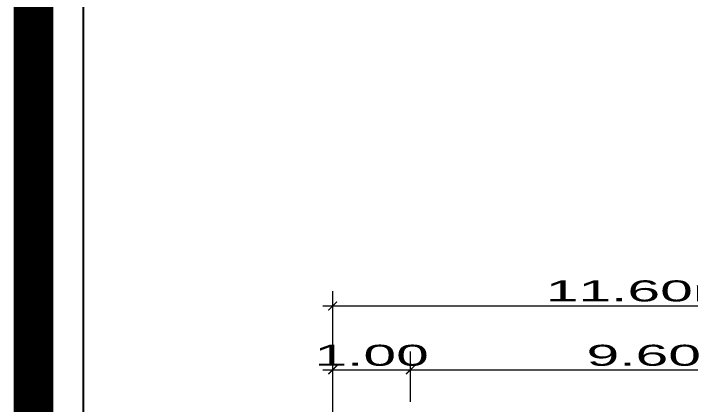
# Model space of a CAD drawing. Header units: millimetres. Extents: x 607619 to 1211550, y 1310734 to 2622648.
# Drawn here: x 607619.22 to 607658.1, y 1311022.33 to 1311044.83 of the extents above; entities that cross this region are included whole.
import ezdxf

# ---------------------------------------------------------------- set-up
doc = ezdxf.new("R2010")
doc.units = ezdxf.units.MM
doc.layers.add('datos y tabla de areas', color=170, linetype='Continuous')
doc.layers.add('FORMATO', color=7, linetype='Continuous')
doc.styles.add('MINIMO', font='arial.ttf', dxfattribs={"width": 2, "height": 3.6})

# ---------------------------------------------------------------- blocks, each defined once
blk = doc.blocks.new('_ArchTick')
at = {"color": 0, "linetype": 'ByBlock', "const_width": 0.15}
blk.add_lwpolyline([(-0.5, -0.5), (0.5, 0.5)], dxfattribs=at)

msp = doc.modelspace()

# ---------------------------------------------------------------- linework, layer by layer
at = {"const_width": 2.28}
msp.add_lwpolyline([(607620.357, 1311128.119), (607620.357, 1310808.919), (608096.307, 1310808.919), (608096.307, 1311128.119)], close=True, dxfattribs=at)
at = {"layer": 'datos y tabla de areas', "color": 7, "lineweight": 0}
for p, q in [((607637.523, 1311008.389), (607637.523, 1311028.896)), ((607636.965, 1311028.04), (607673.773, 1311028.04)), ((607641.983, 1311022.541), (607641.983, 1311025.431)), ((607636.965, 1311024.379), (607641.983, 1311024.379)), ((607641.983, 1311024.379), (607668.742, 1311024.379))]:
    msp.add_line(p, q, dxfattribs=at)
at = {"layer": 'FORMATO', "color": 8}
msp.add_line((607623.207, 1311125.072), (607623.207, 1310811.867), dxfattribs=at)

# ---------------------------------------------------------------- block references
at = {"layer": 'datos y tabla de areas', "color": 7, "lineweight": 0, "xscale": 0.5029808998629743, "yscale": 0.5029808998629743, "zscale": 0.5029808998629743, "rotation": 180}
for p in [(607637.523, 1311028.04), (607637.523, 1311024.379), (607641.983, 1311024.379)]:
    msp.add_blockref('_ArchTick', p, dxfattribs=at)
at = {"layer": 'datos y tabla de areas', "color": 7, "lineweight": 0, "xscale": 0.5029808998629743, "yscale": 0.5029808998629743, "zscale": 0.5029808998629743}
for p in [(607637.523, 1311024.379), (607641.983, 1311024.379)]:
    msp.add_blockref('_ArchTick', p, dxfattribs=at)

# ---------------------------------------------------------------- texts
at = {"layer": 'datos y tabla de areas', "color": 7, "lineweight": 0, "char_height": 1.2072, "attachment_point": 5, "style": 'MINIMO'}
for s, insert in [('\\A1;11.60m', (607655.362, 1311028.897)), ('\\A1;1.00', (607639.753, 1311025.203)), ('\\A1;9.60', (607655.362, 1311025.203))]:
    msp.add_mtext(s, dxfattribs=dict(at, insert=insert))

doc.saveas('drawing.dxf')
